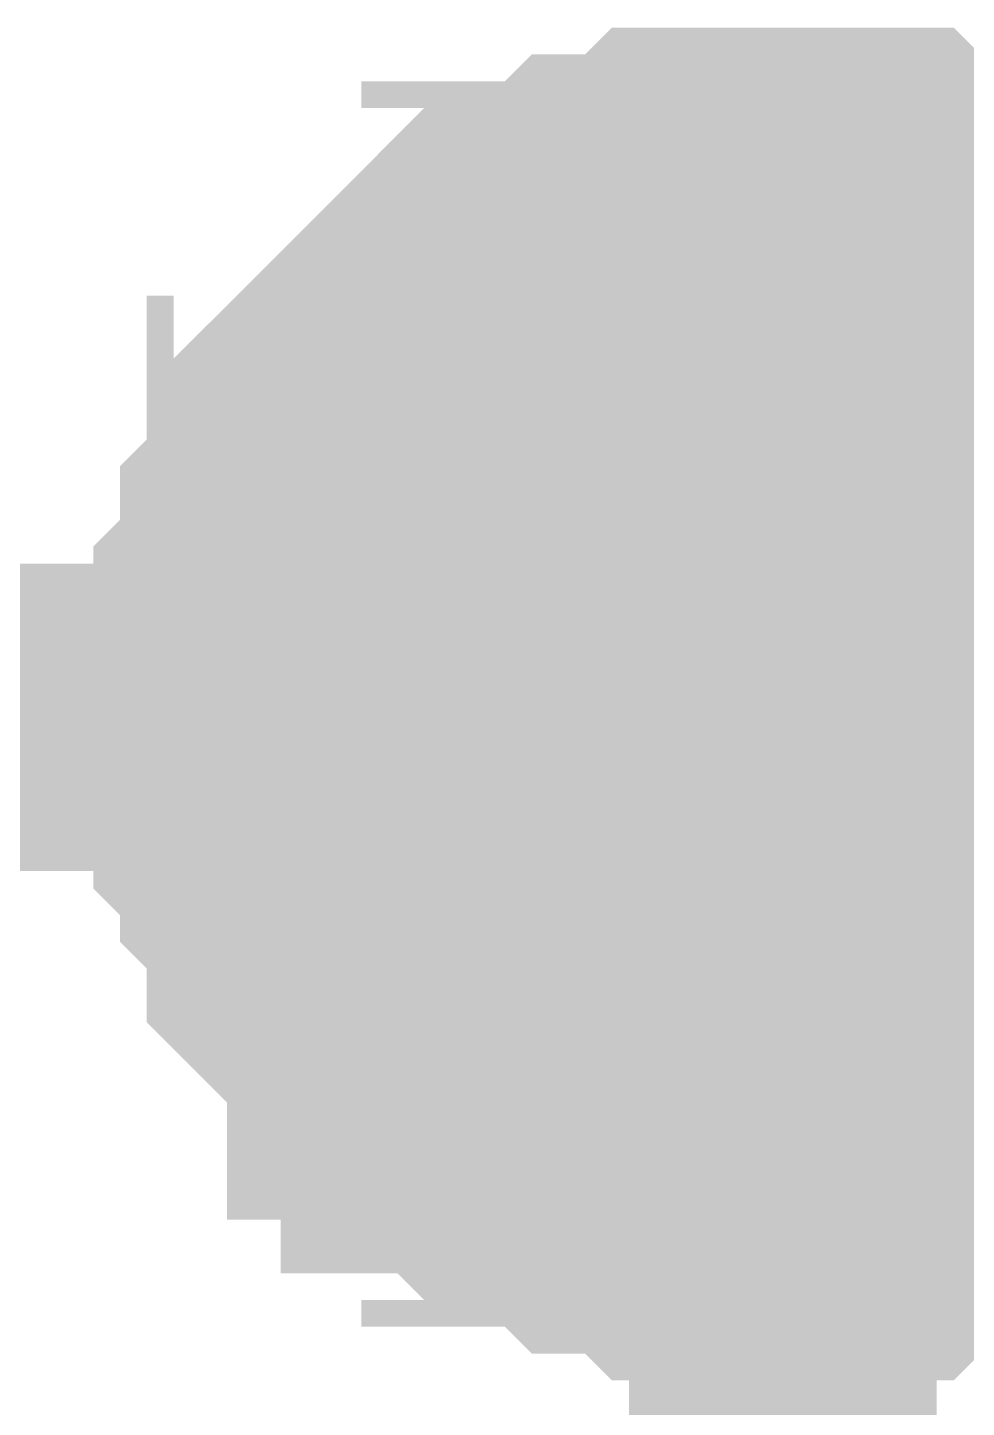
# Model space of a CAD drawing. Header units: inches. Extents: x 0 to 841, y 0 to 594.
# Drawn here: x 111.784 to 112.699, y 46.807 to 48.152 of the extents above; entities that cross this region are included whole.
import ezdxf

# ---------------------------------------------------------------- set-up
doc = ezdxf.new("R2010")
doc.units = ezdxf.units.IN
doc.layers.add('Sheet', color=255, linetype='Continuous')

msp = doc.modelspace()

# ---------------------------------------------------------------- linework, layer by layer
at = {"layer": 'Sheet'}
for points in [[(111.9975, 47.4792, 0.2997, 0.2997, 0), (111.9975, 47.5054, 0.2997, 0.2997, 0), (111.9975, 47.5315, 0.2997, 0.2997, 0), (111.9975, 47.5576, 0.2997, 0.2997, 0), (111.9975, 47.5838, 0.2997, 0.2997, 0), (112.0236, 47.6099, 0.2997, 0.2997, 0), (112.0236, 47.636, 0.2997, 0.2997, 0), (112.0236, 47.6622, 0.2997, 0.2997, 0), (112.0497, 47.6883, 0.2997, 0.2997, 0), (112.0497, 47.7144, 0.2997, 0.2997, 0), (112.0497, 47.7405, 0.2997, 0.2997, 0), (112.0758, 47.7405, 0.2997, 0.2997, 0), (112.0758, 47.7667, 0.2997, 0.2997, 0), (112.102, 47.7928, 0.2997, 0.2997, 0), (112.1281, 47.8189, 0.2997, 0.2997, 0), (112.1281, 47.8189, 0.2997, 0.2997, 0), (112.1542, 47.8451, 0.2997, 0.2997, 0), (112.1804, 47.8712, 0.2997, 0.2997, 0), (112.1804, 47.8712, 0.2997, 0.2997, 0), (112.2065, 47.8973, 0.2997, 0.2997, 0), (112.2326, 47.9235, 0.2997, 0.2997, 0), (112.2588, 47.9235, 0.2997, 0.2997, 0), (112.2588, 47.9496, 0.2997, 0.2997, 0), (112.2849, 47.9496, 0.2997, 0.2997, 0), (112.311, 47.9496, 0.2997, 0.2997, 0), (112.3372, 47.9757, 0.2997, 0.2997, 0), (112.3633, 47.9757, 0.2997, 0.2997, 0), (112.3894, 47.9757, 0.2997, 0.2997, 0), (112.4155, 48.0018, 0.2997, 0.2997, 0), (112.4417, 48.0018, 0.2997, 0.2997, 0), (112.4678, 48.0018, 0.2997, 0.2997, 0), (112.4939, 48.0018, 0.2997, 0.2997, 0), (112.5201, 48.0018, 0.2997, 0.2997, 0)], [(111.9975, 47.4792, 0.2997, 0.2997, 0), (111.9975, 47.5054, 0.2997, 0.2997, 0), (111.9975, 47.5315, 0.2997, 0.2997, 0), (111.9975, 47.5576, 0.2997, 0.2997, 0), (111.9975, 47.5838, 0.2997, 0.2997, 0), (112.0236, 47.6099, 0.2997, 0.2997, 0), (112.0236, 47.636, 0.2997, 0.2997, 0), (112.0236, 47.6622, 0.2997, 0.2997, 0), (112.0497, 47.6883, 0.2997, 0.2997, 0), (112.0497, 47.7144, 0.2997, 0.2997, 0), (112.0497, 47.7405, 0.2997, 0.2997, 0), (112.0758, 47.7405, 0.2997, 0.2997, 0), (112.0758, 47.7667, 0.2997, 0.2997, 0), (112.102, 47.7928, 0.2997, 0.2997, 0), (112.1281, 47.8189, 0.2997, 0.2997, 0), (112.1281, 47.8189, 0.2997, 0.2997, 0), (112.1542, 47.8451, 0.2997, 0.2997, 0), (112.1804, 47.8712, 0.2997, 0.2997, 0), (112.1804, 47.8712, 0.2997, 0.2997, 0), (112.2065, 47.8973, 0.2997, 0.2997, 0), (112.2326, 47.9235, 0.2997, 0.2997, 0), (112.2588, 47.9235, 0.2997, 0.2997, 0), (112.2588, 47.9496, 0.2997, 0.2997, 0), (112.2849, 47.9496, 0.2997, 0.2997, 0), (112.311, 47.9496, 0.2997, 0.2997, 0), (112.3372, 47.9757, 0.2997, 0.2997, 0), (112.3633, 47.9757, 0.2997, 0.2997, 0), (112.3894, 47.9757, 0.2997, 0.2997, 0), (112.4155, 48.0018, 0.2997, 0.2997, 0), (112.4417, 48.0018, 0.2997, 0.2997, 0), (112.4678, 48.0018, 0.2997, 0.2997, 0), (112.4939, 48.0018, 0.2997, 0.2997, 0), (112.5201, 48.0018, 0.2997, 0.2997, 0)], [(111.9975, 47.4792, 0.2997, 0.2997, 0), (111.9975, 47.5054, 0.2997, 0.2997, 0), (111.9975, 47.5315, 0.2997, 0.2997, 0), (111.9975, 47.5576, 0.2997, 0.2997, 0), (111.9975, 47.5838, 0.2997, 0.2997, 0), (112.0236, 47.6099, 0.2997, 0.2997, 0), (112.0236, 47.636, 0.2997, 0.2997, 0), (112.0236, 47.6622, 0.2997, 0.2997, 0), (112.0497, 47.6883, 0.2997, 0.2997, 0), (112.0497, 47.7144, 0.2997, 0.2997, 0), (112.0497, 47.7405, 0.2997, 0.2997, 0), (112.0758, 47.7405, 0.2997, 0.2997, 0), (112.0758, 47.7667, 0.2997, 0.2997, 0), (112.102, 47.7928, 0.2997, 0.2997, 0), (112.1281, 47.8189, 0.2997, 0.2997, 0), (112.1281, 47.8189, 0.2997, 0.2997, 0), (112.1542, 47.8451, 0.2997, 0.2997, 0), (112.1804, 47.8712, 0.2997, 0.2997, 0), (112.1804, 47.8712, 0.2997, 0.2997, 0), (112.2065, 47.8973, 0.2997, 0.2997, 0), (112.2326, 47.9235, 0.2997, 0.2997, 0), (112.2588, 47.9235, 0.2997, 0.2997, 0), (112.2588, 47.9496, 0.2997, 0.2997, 0), (112.2849, 47.9496, 0.2997, 0.2997, 0), (112.311, 47.9496, 0.2997, 0.2997, 0), (112.3372, 47.9757, 0.2997, 0.2997, 0), (112.3633, 47.9757, 0.2997, 0.2997, 0), (112.3894, 47.9757, 0.2997, 0.2997, 0), (112.4155, 48.0018, 0.2997, 0.2997, 0), (112.4417, 48.0018, 0.2997, 0.2997, 0), (112.4678, 48.0018, 0.2997, 0.2997, 0), (112.4939, 48.0018, 0.2997, 0.2997, 0), (112.5201, 48.0018, 0.2997, 0.2997, 0)], [(111.9975, 47.4792, 0.2997, 0.2997, 0), (111.9975, 47.5054, 0.2997, 0.2997, 0), (111.9975, 47.5315, 0.2997, 0.2997, 0), (111.9975, 47.5576, 0.2997, 0.2997, 0), (111.9975, 47.5838, 0.2997, 0.2997, 0), (112.0236, 47.6099, 0.2997, 0.2997, 0), (112.0236, 47.636, 0.2997, 0.2997, 0), (112.0236, 47.6622, 0.2997, 0.2997, 0), (112.0497, 47.6883, 0.2997, 0.2997, 0), (112.0497, 47.7144, 0.2997, 0.2997, 0), (112.0497, 47.7405, 0.2997, 0.2997, 0), (112.0758, 47.7405, 0.2997, 0.2997, 0), (112.0758, 47.7667, 0.2997, 0.2997, 0), (112.102, 47.7928, 0.2997, 0.2997, 0), (112.1281, 47.8189, 0.2997, 0.2997, 0), (112.1281, 47.8189, 0.2997, 0.2997, 0), (112.1542, 47.8451, 0.2997, 0.2997, 0), (112.1804, 47.8712, 0.2997, 0.2997, 0), (112.1804, 47.8712, 0.2997, 0.2997, 0), (112.2065, 47.8973, 0.2997, 0.2997, 0), (112.2326, 47.9235, 0.2997, 0.2997, 0), (112.2588, 47.9235, 0.2997, 0.2997, 0), (112.2588, 47.9496, 0.2997, 0.2997, 0), (112.2849, 47.9496, 0.2997, 0.2997, 0), (112.311, 47.9496, 0.2997, 0.2997, 0), (112.3372, 47.9757, 0.2997, 0.2997, 0), (112.3633, 47.9757, 0.2997, 0.2997, 0), (112.3894, 47.9757, 0.2997, 0.2997, 0), (112.4155, 48.0018, 0.2997, 0.2997, 0), (112.4417, 48.0018, 0.2997, 0.2997, 0), (112.4678, 48.0018, 0.2997, 0.2997, 0), (112.4939, 48.0018, 0.2997, 0.2997, 0), (112.5201, 48.0018, 0.2997, 0.2997, 0)], [(112.5201, 48.0018, 0.2997, 0.2997, 0), (112.5201, 48.0018, 0.2997, 0.2997, 0)], [(112.5201, 48.0018, 0.2997, 0.2997, 0), (112.5462, 48.0018, 0.2997, 0.2997, 0), (112.5723, 48.0018, 0.2997, 0.2997, 0), (112.5985, 48.0018, 0.2997, 0.2997, 0), (112.6246, 48.0018, 0.2997, 0.2997, 0), (112.6507, 47.9757, 0.2997, 0.2997, 0), (112.6507, 47.9757, 0.2997, 0.2997, 0), (112.6769, 47.9757, 0.2997, 0.2997, 0), (112.703, 47.9496, 0.2997, 0.2997, 0), (112.7291, 47.9496, 0.2997, 0.2997, 0), (112.7553, 47.9496, 0.2997, 0.2997, 0), (112.7814, 47.9235, 0.2997, 0.2997, 0), (112.7814, 47.9235, 0.2997, 0.2997, 0), (112.8075, 47.8973, 0.2997, 0.2997, 0), (112.8336, 47.8712, 0.2997, 0.2997, 0), (112.8598, 47.8712, 0.2997, 0.2997, 0)], [(112.5201, 48.0018, 0.2997, 0.2997, 0), (112.5201, 48.0018, 0.2997, 0.2997, 0)], [(112.5201, 48.0018, 0.2997, 0.2997, 0), (112.5462, 48.0018, 0.2997, 0.2997, 0), (112.5723, 48.0018, 0.2997, 0.2997, 0), (112.5985, 48.0018, 0.2997, 0.2997, 0), (112.6246, 48.0018, 0.2997, 0.2997, 0), (112.6507, 47.9757, 0.2997, 0.2997, 0), (112.6507, 47.9757, 0.2997, 0.2997, 0), (112.6769, 47.9757, 0.2997, 0.2997, 0), (112.703, 47.9496, 0.2997, 0.2997, 0), (112.7291, 47.9496, 0.2997, 0.2997, 0), (112.7553, 47.9496, 0.2997, 0.2997, 0), (112.7814, 47.9235, 0.2997, 0.2997, 0), (112.7814, 47.9235, 0.2997, 0.2997, 0), (112.8075, 47.8973, 0.2997, 0.2997, 0), (112.8336, 47.8712, 0.2997, 0.2997, 0), (112.8598, 47.8712, 0.2997, 0.2997, 0)], [(112.5201, 48.0018, 0.2997, 0.2997, 0), (112.5201, 48.0018, 0.2997, 0.2997, 0)], [(112.5201, 48.0018, 0.2997, 0.2997, 0), (112.5462, 48.0018, 0.2997, 0.2997, 0), (112.5723, 48.0018, 0.2997, 0.2997, 0), (112.5985, 48.0018, 0.2997, 0.2997, 0), (112.6246, 48.0018, 0.2997, 0.2997, 0), (112.6507, 47.9757, 0.2997, 0.2997, 0), (112.6507, 47.9757, 0.2997, 0.2997, 0), (112.6769, 47.9757, 0.2997, 0.2997, 0), (112.703, 47.9496, 0.2997, 0.2997, 0), (112.7291, 47.9496, 0.2997, 0.2997, 0), (112.7553, 47.9496, 0.2997, 0.2997, 0), (112.7814, 47.9235, 0.2997, 0.2997, 0), (112.7814, 47.9235, 0.2997, 0.2997, 0), (112.8075, 47.8973, 0.2997, 0.2997, 0), (112.8336, 47.8712, 0.2997, 0.2997, 0), (112.8598, 47.8712, 0.2997, 0.2997, 0)], [(112.5201, 48.0018, 0.2997, 0.2997, 0), (112.5201, 48.0018, 0.2997, 0.2997, 0)], [(112.5201, 48.0018, 0.2997, 0.2997, 0), (112.5462, 48.0018, 0.2997, 0.2997, 0), (112.5723, 48.0018, 0.2997, 0.2997, 0), (112.5985, 48.0018, 0.2997, 0.2997, 0), (112.6246, 48.0018, 0.2997, 0.2997, 0), (112.6507, 47.9757, 0.2997, 0.2997, 0), (112.6507, 47.9757, 0.2997, 0.2997, 0), (112.6769, 47.9757, 0.2997, 0.2997, 0), (112.703, 47.9496, 0.2997, 0.2997, 0), (112.7291, 47.9496, 0.2997, 0.2997, 0), (112.7553, 47.9496, 0.2997, 0.2997, 0), (112.7814, 47.9235, 0.2997, 0.2997, 0), (112.7814, 47.9235, 0.2997, 0.2997, 0), (112.8075, 47.8973, 0.2997, 0.2997, 0), (112.8336, 47.8712, 0.2997, 0.2997, 0), (112.8598, 47.8712, 0.2997, 0.2997, 0)], [(111.9975, 47.4792, 0.0991, 0.0991, 0), (111.9975, 47.5054, 0.0991, 0.0991, 0), (111.9975, 47.5315, 0.0991, 0.0991, 0), (111.9975, 47.5576, 0.0991, 0.0991, 0), (111.9975, 47.5838, 0.0991, 0.0991, 0), (112.0236, 47.6099, 0.0991, 0.0991, 0), (112.0236, 47.636, 0.0991, 0.0991, 0), (112.0236, 47.6622, 0.0991, 0.0991, 0), (112.0497, 47.6883, 0.0991, 0.0991, 0), (112.0497, 47.7144, 0.0991, 0.0991, 0), (112.0497, 47.7405, 0.0991, 0.0991, 0), (112.0758, 47.7405, 0.0991, 0.0991, 0), (112.0758, 47.7667, 0.0991, 0.0991, 0), (112.102, 47.7928, 0.0991, 0.0991, 0), (112.1281, 47.8189, 0.0991, 0.0991, 0), (112.1281, 47.8189, 0.0991, 0.0991, 0), (112.1542, 47.8451, 0.0991, 0.0991, 0), (112.1804, 47.8712, 0.0991, 0.0991, 0), (112.1804, 47.8712, 0.0991, 0.0991, 0), (112.2065, 47.8973, 0.0991, 0.0991, 0), (112.2326, 47.9235, 0.0991, 0.0991, 0), (112.2588, 47.9235, 0.0991, 0.0991, 0), (112.2588, 47.9496, 0.0991, 0.0991, 0), (112.2849, 47.9496, 0.0991, 0.0991, 0), (112.311, 47.9496, 0.0991, 0.0991, 0), (112.3372, 47.9757, 0.0991, 0.0991, 0), (112.3633, 47.9757, 0.0991, 0.0991, 0), (112.3894, 47.9757, 0.0991, 0.0991, 0), (112.4155, 48.0018, 0.0991, 0.0991, 0), (112.4417, 48.0018, 0.0991, 0.0991, 0), (112.4678, 48.0018, 0.0991, 0.0991, 0), (112.4939, 48.0018, 0.0991, 0.0991, 0), (112.5201, 48.0018, 0.0991, 0.0991, 0)], [(111.9975, 47.4792, 0.0991, 0.0991, 0), (111.9975, 47.5054, 0.0991, 0.0991, 0), (111.9975, 47.5315, 0.0991, 0.0991, 0), (111.9975, 47.5576, 0.0991, 0.0991, 0), (111.9975, 47.5838, 0.0991, 0.0991, 0), (112.0236, 47.6099, 0.0991, 0.0991, 0), (112.0236, 47.636, 0.0991, 0.0991, 0), (112.0236, 47.6622, 0.0991, 0.0991, 0), (112.0497, 47.6883, 0.0991, 0.0991, 0), (112.0497, 47.7144, 0.0991, 0.0991, 0), (112.0497, 47.7405, 0.0991, 0.0991, 0), (112.0758, 47.7405, 0.0991, 0.0991, 0), (112.0758, 47.7667, 0.0991, 0.0991, 0), (112.102, 47.7928, 0.0991, 0.0991, 0), (112.1281, 47.8189, 0.0991, 0.0991, 0), (112.1281, 47.8189, 0.0991, 0.0991, 0), (112.1542, 47.8451, 0.0991, 0.0991, 0), (112.1804, 47.8712, 0.0991, 0.0991, 0), (112.1804, 47.8712, 0.0991, 0.0991, 0), (112.2065, 47.8973, 0.0991, 0.0991, 0), (112.2326, 47.9235, 0.0991, 0.0991, 0), (112.2588, 47.9235, 0.0991, 0.0991, 0), (112.2588, 47.9496, 0.0991, 0.0991, 0), (112.2849, 47.9496, 0.0991, 0.0991, 0), (112.311, 47.9496, 0.0991, 0.0991, 0), (112.3372, 47.9757, 0.0991, 0.0991, 0), (112.3633, 47.9757, 0.0991, 0.0991, 0), (112.3894, 47.9757, 0.0991, 0.0991, 0), (112.4155, 48.0018, 0.0991, 0.0991, 0), (112.4417, 48.0018, 0.0991, 0.0991, 0), (112.4678, 48.0018, 0.0991, 0.0991, 0), (112.4939, 48.0018, 0.0991, 0.0991, 0), (112.5201, 48.0018, 0.0991, 0.0991, 0)], [(111.9975, 47.4792, 0.0991, 0.0991, 0), (111.9975, 47.5054, 0.0991, 0.0991, 0), (111.9975, 47.5315, 0.0991, 0.0991, 0), (111.9975, 47.5576, 0.0991, 0.0991, 0), (111.9975, 47.5838, 0.0991, 0.0991, 0), (112.0236, 47.6099, 0.0991, 0.0991, 0), (112.0236, 47.636, 0.0991, 0.0991, 0), (112.0236, 47.6622, 0.0991, 0.0991, 0), (112.0497, 47.6883, 0.0991, 0.0991, 0), (112.0497, 47.7144, 0.0991, 0.0991, 0), (112.0497, 47.7405, 0.0991, 0.0991, 0), (112.0758, 47.7405, 0.0991, 0.0991, 0), (112.0758, 47.7667, 0.0991, 0.0991, 0), (112.102, 47.7928, 0.0991, 0.0991, 0), (112.1281, 47.8189, 0.0991, 0.0991, 0), (112.1281, 47.8189, 0.0991, 0.0991, 0), (112.1542, 47.8451, 0.0991, 0.0991, 0), (112.1804, 47.8712, 0.0991, 0.0991, 0), (112.1804, 47.8712, 0.0991, 0.0991, 0), (112.2065, 47.8973, 0.0991, 0.0991, 0), (112.2326, 47.9235, 0.0991, 0.0991, 0), (112.2588, 47.9235, 0.0991, 0.0991, 0), (112.2588, 47.9496, 0.0991, 0.0991, 0), (112.2849, 47.9496, 0.0991, 0.0991, 0), (112.311, 47.9496, 0.0991, 0.0991, 0), (112.3372, 47.9757, 0.0991, 0.0991, 0), (112.3633, 47.9757, 0.0991, 0.0991, 0), (112.3894, 47.9757, 0.0991, 0.0991, 0), (112.4155, 48.0018, 0.0991, 0.0991, 0), (112.4417, 48.0018, 0.0991, 0.0991, 0), (112.4678, 48.0018, 0.0991, 0.0991, 0), (112.4939, 48.0018, 0.0991, 0.0991, 0), (112.5201, 48.0018, 0.0991, 0.0991, 0)], [(111.9975, 47.4792, 0.0991, 0.0991, 0), (111.9975, 47.5054, 0.0991, 0.0991, 0), (111.9975, 47.5315, 0.0991, 0.0991, 0), (111.9975, 47.5576, 0.0991, 0.0991, 0), (111.9975, 47.5838, 0.0991, 0.0991, 0), (112.0236, 47.6099, 0.0991, 0.0991, 0), (112.0236, 47.636, 0.0991, 0.0991, 0), (112.0236, 47.6622, 0.0991, 0.0991, 0), (112.0497, 47.6883, 0.0991, 0.0991, 0), (112.0497, 47.7144, 0.0991, 0.0991, 0), (112.0497, 47.7405, 0.0991, 0.0991, 0), (112.0758, 47.7405, 0.0991, 0.0991, 0), (112.0758, 47.7667, 0.0991, 0.0991, 0), (112.102, 47.7928, 0.0991, 0.0991, 0), (112.1281, 47.8189, 0.0991, 0.0991, 0), (112.1281, 47.8189, 0.0991, 0.0991, 0), (112.1542, 47.8451, 0.0991, 0.0991, 0), (112.1804, 47.8712, 0.0991, 0.0991, 0), (112.1804, 47.8712, 0.0991, 0.0991, 0), (112.2065, 47.8973, 0.0991, 0.0991, 0), (112.2326, 47.9235, 0.0991, 0.0991, 0), (112.2588, 47.9235, 0.0991, 0.0991, 0), (112.2588, 47.9496, 0.0991, 0.0991, 0), (112.2849, 47.9496, 0.0991, 0.0991, 0), (112.311, 47.9496, 0.0991, 0.0991, 0), (112.3372, 47.9757, 0.0991, 0.0991, 0), (112.3633, 47.9757, 0.0991, 0.0991, 0), (112.3894, 47.9757, 0.0991, 0.0991, 0), (112.4155, 48.0018, 0.0991, 0.0991, 0), (112.4417, 48.0018, 0.0991, 0.0991, 0), (112.4678, 48.0018, 0.0991, 0.0991, 0), (112.4939, 48.0018, 0.0991, 0.0991, 0), (112.5201, 48.0018, 0.0991, 0.0991, 0)], [(112.5201, 48.0018, 0.0991, 0.0991, 0), (112.5201, 48.0018, 0.0991, 0.0991, 0)], [(112.5201, 48.0018, 0.0991, 0.0991, 0), (112.5462, 48.0018, 0.0991, 0.0991, 0), (112.5723, 48.0018, 0.0991, 0.0991, 0), (112.5985, 48.0018, 0.0991, 0.0991, 0), (112.6246, 48.0018, 0.0991, 0.0991, 0), (112.6507, 47.9757, 0.0991, 0.0991, 0), (112.6507, 47.9757, 0.0991, 0.0991, 0), (112.6769, 47.9757, 0.0991, 0.0991, 0), (112.703, 47.9496, 0.0991, 0.0991, 0), (112.7291, 47.9496, 0.0991, 0.0991, 0), (112.7553, 47.9496, 0.0991, 0.0991, 0)], [(112.5201, 48.0018, 0.0991, 0.0991, 0), (112.5201, 48.0018, 0.0991, 0.0991, 0)], [(112.5201, 48.0018, 0.0991, 0.0991, 0), (112.5462, 48.0018, 0.0991, 0.0991, 0), (112.5723, 48.0018, 0.0991, 0.0991, 0), (112.5985, 48.0018, 0.0991, 0.0991, 0), (112.6246, 48.0018, 0.0991, 0.0991, 0), (112.6507, 47.9757, 0.0991, 0.0991, 0), (112.6507, 47.9757, 0.0991, 0.0991, 0), (112.6769, 47.9757, 0.0991, 0.0991, 0), (112.703, 47.9496, 0.0991, 0.0991, 0), (112.7291, 47.9496, 0.0991, 0.0991, 0), (112.7553, 47.9496, 0.0991, 0.0991, 0)], [(112.5201, 48.0018, 0.0991, 0.0991, 0), (112.5201, 48.0018, 0.0991, 0.0991, 0)], [(112.5201, 48.0018, 0.0991, 0.0991, 0), (112.5462, 48.0018, 0.0991, 0.0991, 0), (112.5723, 48.0018, 0.0991, 0.0991, 0), (112.5985, 48.0018, 0.0991, 0.0991, 0), (112.6246, 48.0018, 0.0991, 0.0991, 0), (112.6507, 47.9757, 0.0991, 0.0991, 0), (112.6507, 47.9757, 0.0991, 0.0991, 0), (112.6769, 47.9757, 0.0991, 0.0991, 0), (112.703, 47.9496, 0.0991, 0.0991, 0), (112.7291, 47.9496, 0.0991, 0.0991, 0), (112.7553, 47.9496, 0.0991, 0.0991, 0)], [(112.5201, 48.0018, 0.0991, 0.0991, 0), (112.5201, 48.0018, 0.0991, 0.0991, 0)], [(112.5201, 48.0018, 0.0991, 0.0991, 0), (112.5462, 48.0018, 0.0991, 0.0991, 0), (112.5723, 48.0018, 0.0991, 0.0991, 0), (112.5985, 48.0018, 0.0991, 0.0991, 0), (112.6246, 48.0018, 0.0991, 0.0991, 0), (112.6507, 47.9757, 0.0991, 0.0991, 0), (112.6507, 47.9757, 0.0991, 0.0991, 0), (112.6769, 47.9757, 0.0991, 0.0991, 0), (112.703, 47.9496, 0.0991, 0.0991, 0), (112.7291, 47.9496, 0.0991, 0.0991, 0), (112.7553, 47.9496, 0.0991, 0.0991, 0)], [(112.5201, 47.4792, 0.2997, 0.2997, 0), (97.5209, 47.4792, 0.2997, 0.2997, 0), (97.5209, 47.4792, 0.2997, 0.2997, 0)], [(112.5201, 46.9828, 0.2997, 0.2997, 0), (112.4939, 46.9828, 0.2997, 0.2997, 0), (112.4678, 46.9828, 0.2997, 0.2997, 0), (112.4417, 46.9828, 0.2997, 0.2997, 0), (112.4155, 46.9828, 0.2997, 0.2997, 0), (112.3894, 47.0089, 0.2997, 0.2997, 0), (112.3633, 47.0089, 0.2997, 0.2997, 0), (112.3372, 47.0089, 0.2997, 0.2997, 0), (112.311, 47.035, 0.2997, 0.2997, 0), (112.2849, 47.035, 0.2997, 0.2997, 0), (112.2588, 47.035, 0.2997, 0.2997, 0), (112.2588, 47.0611, 0.2997, 0.2997, 0), (112.2326, 47.0611, 0.2997, 0.2997, 0), (112.2065, 47.0873, 0.2997, 0.2997, 0), (112.1804, 47.0873, 0.2997, 0.2997, 0), (112.1804, 47.1134, 0.2997, 0.2997, 0), (112.1542, 47.1395, 0.2997, 0.2997, 0), (112.1281, 47.1395, 0.2997, 0.2997, 0), (112.1281, 47.1657, 0.2997, 0.2997, 0), (112.102, 47.1918, 0.2997, 0.2997, 0), (112.0758, 47.2179, 0.2997, 0.2997, 0), (112.0758, 47.2179, 0.2997, 0.2997, 0), (112.0497, 47.2441, 0.2997, 0.2997, 0), (112.0497, 47.2702, 0.2997, 0.2997, 0), (112.0497, 47.2963, 0.2997, 0.2997, 0), (112.0236, 47.3225, 0.2997, 0.2997, 0), (112.0236, 47.3486, 0.2997, 0.2997, 0), (112.0236, 47.3486, 0.2997, 0.2997, 0), (111.9975, 47.3747, 0.2997, 0.2997, 0), (111.9975, 47.4008, 0.2997, 0.2997, 0), (111.9975, 47.427, 0.2997, 0.2997, 0), (111.9975, 47.4531, 0.2997, 0.2997, 0), (111.9975, 47.4792, 0.2997, 0.2997, 0)], [(111.9975, 47.4792, 0.2997, 0.2997, 0), (111.9975, 47.4792, 0.2997, 0.2997, 0)], [(112.5201, 46.9828, 0.2997, 0.2997, 0), (112.4939, 46.9828, 0.2997, 0.2997, 0), (112.4678, 46.9828, 0.2997, 0.2997, 0), (112.4417, 46.9828, 0.2997, 0.2997, 0), (112.4155, 46.9828, 0.2997, 0.2997, 0), (112.3894, 47.0089, 0.2997, 0.2997, 0), (112.3633, 47.0089, 0.2997, 0.2997, 0), (112.3372, 47.0089, 0.2997, 0.2997, 0), (112.311, 47.035, 0.2997, 0.2997, 0), (112.2849, 47.035, 0.2997, 0.2997, 0), (112.2588, 47.035, 0.2997, 0.2997, 0), (112.2588, 47.0611, 0.2997, 0.2997, 0), (112.2326, 47.0611, 0.2997, 0.2997, 0), (112.2065, 47.0873, 0.2997, 0.2997, 0), (112.1804, 47.0873, 0.2997, 0.2997, 0), (112.1804, 47.1134, 0.2997, 0.2997, 0), (112.1542, 47.1395, 0.2997, 0.2997, 0), (112.1281, 47.1395, 0.2997, 0.2997, 0), (112.1281, 47.1657, 0.2997, 0.2997, 0), (112.102, 47.1918, 0.2997, 0.2997, 0), (112.0758, 47.2179, 0.2997, 0.2997, 0), (112.0758, 47.2179, 0.2997, 0.2997, 0), (112.0497, 47.2441, 0.2997, 0.2997, 0), (112.0497, 47.2702, 0.2997, 0.2997, 0), (112.0497, 47.2963, 0.2997, 0.2997, 0), (112.0236, 47.3225, 0.2997, 0.2997, 0), (112.0236, 47.3486, 0.2997, 0.2997, 0), (112.0236, 47.3486, 0.2997, 0.2997, 0), (111.9975, 47.3747, 0.2997, 0.2997, 0), (111.9975, 47.4008, 0.2997, 0.2997, 0), (111.9975, 47.427, 0.2997, 0.2997, 0), (111.9975, 47.4531, 0.2997, 0.2997, 0), (111.9975, 47.4792, 0.2997, 0.2997, 0)], [(111.9975, 47.4792, 0.2997, 0.2997, 0), (111.9975, 47.4792, 0.2997, 0.2997, 0)], [(112.5201, 46.9828, 0.2997, 0.2997, 0), (112.4939, 46.9828, 0.2997, 0.2997, 0), (112.4678, 46.9828, 0.2997, 0.2997, 0), (112.4417, 46.9828, 0.2997, 0.2997, 0), (112.4155, 46.9828, 0.2997, 0.2997, 0), (112.3894, 47.0089, 0.2997, 0.2997, 0), (112.3633, 47.0089, 0.2997, 0.2997, 0), (112.3372, 47.0089, 0.2997, 0.2997, 0), (112.311, 47.035, 0.2997, 0.2997, 0), (112.2849, 47.035, 0.2997, 0.2997, 0), (112.2588, 47.035, 0.2997, 0.2997, 0), (112.2588, 47.0611, 0.2997, 0.2997, 0), (112.2326, 47.0611, 0.2997, 0.2997, 0), (112.2065, 47.0873, 0.2997, 0.2997, 0), (112.1804, 47.0873, 0.2997, 0.2997, 0), (112.1804, 47.1134, 0.2997, 0.2997, 0), (112.1542, 47.1395, 0.2997, 0.2997, 0), (112.1281, 47.1395, 0.2997, 0.2997, 0), (112.1281, 47.1657, 0.2997, 0.2997, 0), (112.102, 47.1918, 0.2997, 0.2997, 0), (112.0758, 47.2179, 0.2997, 0.2997, 0), (112.0758, 47.2179, 0.2997, 0.2997, 0), (112.0497, 47.2441, 0.2997, 0.2997, 0), (112.0497, 47.2702, 0.2997, 0.2997, 0), (112.0497, 47.2963, 0.2997, 0.2997, 0), (112.0236, 47.3225, 0.2997, 0.2997, 0), (112.0236, 47.3486, 0.2997, 0.2997, 0), (112.0236, 47.3486, 0.2997, 0.2997, 0), (111.9975, 47.3747, 0.2997, 0.2997, 0), (111.9975, 47.4008, 0.2997, 0.2997, 0), (111.9975, 47.427, 0.2997, 0.2997, 0), (111.9975, 47.4531, 0.2997, 0.2997, 0), (111.9975, 47.4792, 0.2997, 0.2997, 0)], [(111.9975, 47.4792, 0.2997, 0.2997, 0), (111.9975, 47.4792, 0.2997, 0.2997, 0)], [(112.5201, 46.9828, 0.2997, 0.2997, 0), (112.4939, 46.9828, 0.2997, 0.2997, 0), (112.4678, 46.9828, 0.2997, 0.2997, 0), (112.4417, 46.9828, 0.2997, 0.2997, 0), (112.4155, 46.9828, 0.2997, 0.2997, 0), (112.3894, 47.0089, 0.2997, 0.2997, 0), (112.3633, 47.0089, 0.2997, 0.2997, 0), (112.3372, 47.0089, 0.2997, 0.2997, 0), (112.311, 47.035, 0.2997, 0.2997, 0), (112.2849, 47.035, 0.2997, 0.2997, 0), (112.2588, 47.035, 0.2997, 0.2997, 0), (112.2588, 47.0611, 0.2997, 0.2997, 0), (112.2326, 47.0611, 0.2997, 0.2997, 0), (112.2065, 47.0873, 0.2997, 0.2997, 0), (112.1804, 47.0873, 0.2997, 0.2997, 0), (112.1804, 47.1134, 0.2997, 0.2997, 0), (112.1542, 47.1395, 0.2997, 0.2997, 0), (112.1281, 47.1395, 0.2997, 0.2997, 0), (112.1281, 47.1657, 0.2997, 0.2997, 0), (112.102, 47.1918, 0.2997, 0.2997, 0), (112.0758, 47.2179, 0.2997, 0.2997, 0), (112.0758, 47.2179, 0.2997, 0.2997, 0), (112.0497, 47.2441, 0.2997, 0.2997, 0), (112.0497, 47.2702, 0.2997, 0.2997, 0), (112.0497, 47.2963, 0.2997, 0.2997, 0), (112.0236, 47.3225, 0.2997, 0.2997, 0), (112.0236, 47.3486, 0.2997, 0.2997, 0), (112.0236, 47.3486, 0.2997, 0.2997, 0), (111.9975, 47.3747, 0.2997, 0.2997, 0), (111.9975, 47.4008, 0.2997, 0.2997, 0), (111.9975, 47.427, 0.2997, 0.2997, 0), (111.9975, 47.4531, 0.2997, 0.2997, 0), (111.9975, 47.4792, 0.2997, 0.2997, 0)], [(111.9975, 47.4792, 0.2997, 0.2997, 0), (111.9975, 47.4792, 0.2997, 0.2997, 0)], [(112.5201, 44.9968, 0.2997, 0.2997, 0), (112.5201, 47.4792, 0.2997, 0.2997, 0), (117.5111, 47.4792, 0.2997, 0.2997, 0)], [(112.5201, 46.9828, 0.0991, 0.0991, 0), (112.4939, 46.9828, 0.0991, 0.0991, 0), (112.4678, 46.9828, 0.0991, 0.0991, 0), (112.4417, 46.9828, 0.0991, 0.0991, 0), (112.4155, 46.9828, 0.0991, 0.0991, 0), (112.3894, 47.0089, 0.0991, 0.0991, 0), (112.3633, 47.0089, 0.0991, 0.0991, 0), (112.3372, 47.0089, 0.0991, 0.0991, 0), (112.311, 47.035, 0.0991, 0.0991, 0), (112.2849, 47.035, 0.0991, 0.0991, 0), (112.2588, 47.035, 0.0991, 0.0991, 0), (112.2588, 47.0611, 0.0991, 0.0991, 0), (112.2326, 47.0611, 0.0991, 0.0991, 0), (112.2065, 47.0873, 0.0991, 0.0991, 0), (112.1804, 47.0873, 0.0991, 0.0991, 0), (112.1804, 47.1134, 0.0991, 0.0991, 0), (112.1542, 47.1395, 0.0991, 0.0991, 0), (112.1281, 47.1395, 0.0991, 0.0991, 0), (112.1281, 47.1657, 0.0991, 0.0991, 0), (112.102, 47.1918, 0.0991, 0.0991, 0), (112.0758, 47.2179, 0.0991, 0.0991, 0), (112.0758, 47.2179, 0.0991, 0.0991, 0), (112.0497, 47.2441, 0.0991, 0.0991, 0), (112.0497, 47.2702, 0.0991, 0.0991, 0), (112.0497, 47.2963, 0.0991, 0.0991, 0), (112.0236, 47.3225, 0.0991, 0.0991, 0), (112.0236, 47.3486, 0.0991, 0.0991, 0), (112.0236, 47.3486, 0.0991, 0.0991, 0), (111.9975, 47.3747, 0.0991, 0.0991, 0), (111.9975, 47.4008, 0.0991, 0.0991, 0), (111.9975, 47.427, 0.0991, 0.0991, 0), (111.9975, 47.4531, 0.0991, 0.0991, 0), (111.9975, 47.4792, 0.0991, 0.0991, 0)], [(111.9975, 47.4792, 0.0991, 0.0991, 0), (111.9975, 47.4792, 0.0991, 0.0991, 0)], [(112.5201, 46.9828, 0.0991, 0.0991, 0), (112.4939, 46.9828, 0.0991, 0.0991, 0), (112.4678, 46.9828, 0.0991, 0.0991, 0), (112.4417, 46.9828, 0.0991, 0.0991, 0), (112.4155, 46.9828, 0.0991, 0.0991, 0), (112.3894, 47.0089, 0.0991, 0.0991, 0), (112.3633, 47.0089, 0.0991, 0.0991, 0), (112.3372, 47.0089, 0.0991, 0.0991, 0), (112.311, 47.035, 0.0991, 0.0991, 0), (112.2849, 47.035, 0.0991, 0.0991, 0), (112.2588, 47.035, 0.0991, 0.0991, 0), (112.2588, 47.0611, 0.0991, 0.0991, 0), (112.2326, 47.0611, 0.0991, 0.0991, 0), (112.2065, 47.0873, 0.0991, 0.0991, 0), (112.1804, 47.0873, 0.0991, 0.0991, 0), (112.1804, 47.1134, 0.0991, 0.0991, 0), (112.1542, 47.1395, 0.0991, 0.0991, 0), (112.1281, 47.1395, 0.0991, 0.0991, 0), (112.1281, 47.1657, 0.0991, 0.0991, 0), (112.102, 47.1918, 0.0991, 0.0991, 0), (112.0758, 47.2179, 0.0991, 0.0991, 0), (112.0758, 47.2179, 0.0991, 0.0991, 0), (112.0497, 47.2441, 0.0991, 0.0991, 0), (112.0497, 47.2702, 0.0991, 0.0991, 0), (112.0497, 47.2963, 0.0991, 0.0991, 0), (112.0236, 47.3225, 0.0991, 0.0991, 0), (112.0236, 47.3486, 0.0991, 0.0991, 0), (112.0236, 47.3486, 0.0991, 0.0991, 0), (111.9975, 47.3747, 0.0991, 0.0991, 0), (111.9975, 47.4008, 0.0991, 0.0991, 0), (111.9975, 47.427, 0.0991, 0.0991, 0), (111.9975, 47.4531, 0.0991, 0.0991, 0), (111.9975, 47.4792, 0.0991, 0.0991, 0)], [(111.9975, 47.4792, 0.0991, 0.0991, 0), (111.9975, 47.4792, 0.0991, 0.0991, 0)], [(112.5201, 46.9828, 0.0991, 0.0991, 0), (112.4939, 46.9828, 0.0991, 0.0991, 0), (112.4678, 46.9828, 0.0991, 0.0991, 0), (112.4417, 46.9828, 0.0991, 0.0991, 0), (112.4155, 46.9828, 0.0991, 0.0991, 0), (112.3894, 47.0089, 0.0991, 0.0991, 0), (112.3633, 47.0089, 0.0991, 0.0991, 0), (112.3372, 47.0089, 0.0991, 0.0991, 0), (112.311, 47.035, 0.0991, 0.0991, 0), (112.2849, 47.035, 0.0991, 0.0991, 0), (112.2588, 47.035, 0.0991, 0.0991, 0), (112.2588, 47.0611, 0.0991, 0.0991, 0), (112.2326, 47.0611, 0.0991, 0.0991, 0), (112.2065, 47.0873, 0.0991, 0.0991, 0), (112.1804, 47.0873, 0.0991, 0.0991, 0), (112.1804, 47.1134, 0.0991, 0.0991, 0), (112.1542, 47.1395, 0.0991, 0.0991, 0), (112.1281, 47.1395, 0.0991, 0.0991, 0), (112.1281, 47.1657, 0.0991, 0.0991, 0), (112.102, 47.1918, 0.0991, 0.0991, 0), (112.0758, 47.2179, 0.0991, 0.0991, 0), (112.0758, 47.2179, 0.0991, 0.0991, 0), (112.0497, 47.2441, 0.0991, 0.0991, 0), (112.0497, 47.2702, 0.0991, 0.0991, 0), (112.0497, 47.2963, 0.0991, 0.0991, 0), (112.0236, 47.3225, 0.0991, 0.0991, 0), (112.0236, 47.3486, 0.0991, 0.0991, 0), (112.0236, 47.3486, 0.0991, 0.0991, 0), (111.9975, 47.3747, 0.0991, 0.0991, 0), (111.9975, 47.4008, 0.0991, 0.0991, 0), (111.9975, 47.427, 0.0991, 0.0991, 0), (111.9975, 47.4531, 0.0991, 0.0991, 0), (111.9975, 47.4792, 0.0991, 0.0991, 0)], [(111.9975, 47.4792, 0.0991, 0.0991, 0), (111.9975, 47.4792, 0.0991, 0.0991, 0)], [(112.5201, 46.9828, 0.0991, 0.0991, 0), (112.4939, 46.9828, 0.0991, 0.0991, 0), (112.4678, 46.9828, 0.0991, 0.0991, 0), (112.4417, 46.9828, 0.0991, 0.0991, 0), (112.4155, 46.9828, 0.0991, 0.0991, 0), (112.3894, 47.0089, 0.0991, 0.0991, 0), (112.3633, 47.0089, 0.0991, 0.0991, 0), (112.3372, 47.0089, 0.0991, 0.0991, 0), (112.311, 47.035, 0.0991, 0.0991, 0), (112.2849, 47.035, 0.0991, 0.0991, 0), (112.2588, 47.035, 0.0991, 0.0991, 0), (112.2588, 47.0611, 0.0991, 0.0991, 0), (112.2326, 47.0611, 0.0991, 0.0991, 0), (112.2065, 47.0873, 0.0991, 0.0991, 0), (112.1804, 47.0873, 0.0991, 0.0991, 0), (112.1804, 47.1134, 0.0991, 0.0991, 0), (112.1542, 47.1395, 0.0991, 0.0991, 0), (112.1281, 47.1395, 0.0991, 0.0991, 0), (112.1281, 47.1657, 0.0991, 0.0991, 0), (112.102, 47.1918, 0.0991, 0.0991, 0), (112.0758, 47.2179, 0.0991, 0.0991, 0), (112.0758, 47.2179, 0.0991, 0.0991, 0), (112.0497, 47.2441, 0.0991, 0.0991, 0), (112.0497, 47.2702, 0.0991, 0.0991, 0), (112.0497, 47.2963, 0.0991, 0.0991, 0), (112.0236, 47.3225, 0.0991, 0.0991, 0), (112.0236, 47.3486, 0.0991, 0.0991, 0), (112.0236, 47.3486, 0.0991, 0.0991, 0), (111.9975, 47.3747, 0.0991, 0.0991, 0), (111.9975, 47.4008, 0.0991, 0.0991, 0), (111.9975, 47.427, 0.0991, 0.0991, 0), (111.9975, 47.4531, 0.0991, 0.0991, 0), (111.9975, 47.4792, 0.0991, 0.0991, 0)], [(111.9975, 47.4792, 0.0991, 0.0991, 0), (111.9975, 47.4792, 0.0991, 0.0991, 0)], [(112.8598, 47.1134, 0.2997, 0.2997, 0), (112.8336, 47.0873, 0.2997, 0.2997, 0), (112.8075, 47.0873, 0.2997, 0.2997, 0), (112.7814, 47.0611, 0.2997, 0.2997, 0), (112.7814, 47.0611, 0.2997, 0.2997, 0), (112.7553, 47.035, 0.2997, 0.2997, 0), (112.7291, 47.035, 0.2997, 0.2997, 0), (112.703, 47.035, 0.2997, 0.2997, 0), (112.6769, 47.0089, 0.2997, 0.2997, 0), (112.6507, 47.0089, 0.2997, 0.2997, 0), (112.6507, 47.0089, 0.2997, 0.2997, 0), (112.6246, 46.9828, 0.2997, 0.2997, 0), (112.5985, 46.9828, 0.2997, 0.2997, 0), (112.5723, 46.9828, 0.2997, 0.2997, 0), (112.5462, 46.9828, 0.2997, 0.2997, 0), (112.5201, 46.9828, 0.2997, 0.2997, 0)], [(112.8598, 47.1134, 0.2997, 0.2997, 0), (112.8336, 47.0873, 0.2997, 0.2997, 0), (112.8075, 47.0873, 0.2997, 0.2997, 0), (112.7814, 47.0611, 0.2997, 0.2997, 0), (112.7814, 47.0611, 0.2997, 0.2997, 0), (112.7553, 47.035, 0.2997, 0.2997, 0), (112.7291, 47.035, 0.2997, 0.2997, 0), (112.703, 47.035, 0.2997, 0.2997, 0), (112.6769, 47.0089, 0.2997, 0.2997, 0), (112.6507, 47.0089, 0.2997, 0.2997, 0), (112.6507, 47.0089, 0.2997, 0.2997, 0), (112.6246, 46.9828, 0.2997, 0.2997, 0), (112.5985, 46.9828, 0.2997, 0.2997, 0), (112.5723, 46.9828, 0.2997, 0.2997, 0), (112.5462, 46.9828, 0.2997, 0.2997, 0), (112.5201, 46.9828, 0.2997, 0.2997, 0)], [(112.8598, 47.1134, 0.2997, 0.2997, 0), (112.8336, 47.0873, 0.2997, 0.2997, 0), (112.8075, 47.0873, 0.2997, 0.2997, 0), (112.7814, 47.0611, 0.2997, 0.2997, 0), (112.7814, 47.0611, 0.2997, 0.2997, 0), (112.7553, 47.035, 0.2997, 0.2997, 0), (112.7291, 47.035, 0.2997, 0.2997, 0), (112.703, 47.035, 0.2997, 0.2997, 0), (112.6769, 47.0089, 0.2997, 0.2997, 0), (112.6507, 47.0089, 0.2997, 0.2997, 0), (112.6507, 47.0089, 0.2997, 0.2997, 0), (112.6246, 46.9828, 0.2997, 0.2997, 0), (112.5985, 46.9828, 0.2997, 0.2997, 0), (112.5723, 46.9828, 0.2997, 0.2997, 0), (112.5462, 46.9828, 0.2997, 0.2997, 0), (112.5201, 46.9828, 0.2997, 0.2997, 0)], [(112.8598, 47.1134, 0.2997, 0.2997, 0), (112.8336, 47.0873, 0.2997, 0.2997, 0), (112.8075, 47.0873, 0.2997, 0.2997, 0), (112.7814, 47.0611, 0.2997, 0.2997, 0), (112.7814, 47.0611, 0.2997, 0.2997, 0), (112.7553, 47.035, 0.2997, 0.2997, 0), (112.7291, 47.035, 0.2997, 0.2997, 0), (112.703, 47.035, 0.2997, 0.2997, 0), (112.6769, 47.0089, 0.2997, 0.2997, 0), (112.6507, 47.0089, 0.2997, 0.2997, 0), (112.6507, 47.0089, 0.2997, 0.2997, 0), (112.6246, 46.9828, 0.2997, 0.2997, 0), (112.5985, 46.9828, 0.2997, 0.2997, 0), (112.5723, 46.9828, 0.2997, 0.2997, 0), (112.5462, 46.9828, 0.2997, 0.2997, 0), (112.5201, 46.9828, 0.2997, 0.2997, 0)], [(112.7553, 47.035, 0.0991, 0.0991, 0), (112.7291, 47.035, 0.0991, 0.0991, 0), (112.703, 47.035, 0.0991, 0.0991, 0), (112.6769, 47.0089, 0.0991, 0.0991, 0), (112.6507, 47.0089, 0.0991, 0.0991, 0), (112.6507, 47.0089, 0.0991, 0.0991, 0), (112.6246, 46.9828, 0.0991, 0.0991, 0), (112.5985, 46.9828, 0.0991, 0.0991, 0), (112.5723, 46.9828, 0.0991, 0.0991, 0), (112.5462, 46.9828, 0.0991, 0.0991, 0), (112.5201, 46.9828, 0.0991, 0.0991, 0)], [(112.7553, 47.035, 0.0991, 0.0991, 0), (112.7291, 47.035, 0.0991, 0.0991, 0), (112.703, 47.035, 0.0991, 0.0991, 0), (112.6769, 47.0089, 0.0991, 0.0991, 0), (112.6507, 47.0089, 0.0991, 0.0991, 0), (112.6507, 47.0089, 0.0991, 0.0991, 0), (112.6246, 46.9828, 0.0991, 0.0991, 0), (112.5985, 46.9828, 0.0991, 0.0991, 0), (112.5723, 46.9828, 0.0991, 0.0991, 0), (112.5462, 46.9828, 0.0991, 0.0991, 0), (112.5201, 46.9828, 0.0991, 0.0991, 0)], [(112.7553, 47.035, 0.0991, 0.0991, 0), (112.7291, 47.035, 0.0991, 0.0991, 0), (112.703, 47.035, 0.0991, 0.0991, 0), (112.6769, 47.0089, 0.0991, 0.0991, 0), (112.6507, 47.0089, 0.0991, 0.0991, 0), (112.6507, 47.0089, 0.0991, 0.0991, 0), (112.6246, 46.9828, 0.0991, 0.0991, 0), (112.5985, 46.9828, 0.0991, 0.0991, 0), (112.5723, 46.9828, 0.0991, 0.0991, 0), (112.5462, 46.9828, 0.0991, 0.0991, 0), (112.5201, 46.9828, 0.0991, 0.0991, 0)], [(112.7553, 47.035, 0.0991, 0.0991, 0), (112.7291, 47.035, 0.0991, 0.0991, 0), (112.703, 47.035, 0.0991, 0.0991, 0), (112.6769, 47.0089, 0.0991, 0.0991, 0), (112.6507, 47.0089, 0.0991, 0.0991, 0), (112.6507, 47.0089, 0.0991, 0.0991, 0), (112.6246, 46.9828, 0.0991, 0.0991, 0), (112.5985, 46.9828, 0.0991, 0.0991, 0), (112.5723, 46.9828, 0.0991, 0.0991, 0), (112.5462, 46.9828, 0.0991, 0.0991, 0), (112.5201, 46.9828, 0.0991, 0.0991, 0)]]:
    msp.add_lwpolyline(points, format="xyseb", dxfattribs=at)
msp.add_lwpolyline([(112.246, 47.5, 0.508, 0.508, 1), (112.754, 47.5, 0.508, 0.508, 1)], format="xyseb", close=True, dxfattribs=at)

doc.saveas('drawing.dxf')
